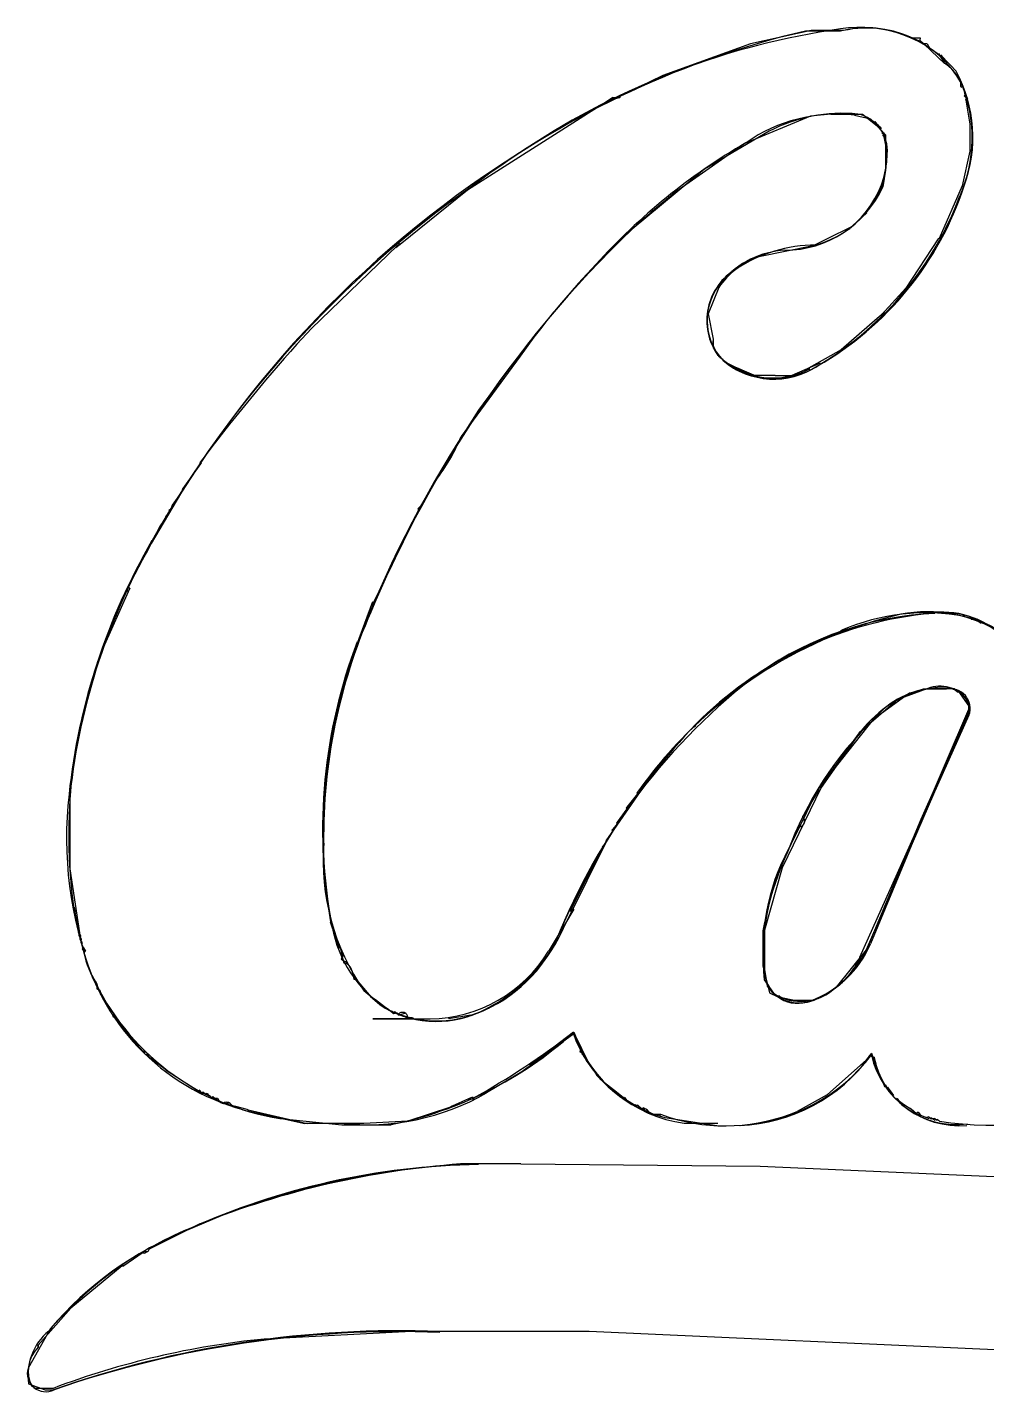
# Model space of a CAD drawing. Extents: x 25 to 1968, y 33 to 1579.
# Drawn here: x 25 to 1112, y 33 to 1579 of the extents above; entities that cross this region are included whole.
import ezdxf

# ---------------------------------------------------------------- set-up
doc = ezdxf.new("R2010")
doc.units = 0
doc.header["$MEASUREMENT"] = 0
doc.layers.add('Layer0', color=7, linetype='CONTINUOUS')

msp = doc.modelspace()

# ---------------------------------------------------------------- linework, layer by layer
at = {"layer": 'Layer0'}
for p, q in [((913.3, 1575.5), (844.5, 1560.5)), ((946.5, 1575), (906.7, 1575)), ((949.5, 1575.5), (913.3, 1575.5)), ((1027.3, 1567.3), (1036.6, 1567.3)), ((1036.6, 1567.3), (1036.5, 1564.7)), ((1036.5, 1564.7), (1036.5, 1562.6)), ((1036.5, 1564.7), (1036.6, 1563.5)), ((1036.5, 1564.7), (1041.1, 1560.5)), ((844.5, 1560.5), (745.2, 1524.8)), ((1044.5, 1560.5), (1041.1, 1560.5)), ((1041.1, 1560.5), (1049.3, 1552.7)), ((1044.5, 1560.5), (1049.3, 1552.7)), ((1049.3, 1552.7), (1064.2, 1538.4)), ((1057.5, 1549.5), (1064.2, 1538.4)), ((1060.3, 1548.2), (1066, 1541.8)), ((743.8, 1523.7), (696.7, 1501.3)), ((745.2, 1524.8), (743.8, 1523.7)), ((745.2, 1524.8), (743.8, 1523.7)), ((1082.4, 1518.7), (1082.4, 1512.5)), ((696.7, 1501.3), (696.6, 1499.6)), ((1082.4, 1512.5), (1084, 1511.5)), ((1087.9, 1502.9), (1086.7, 1501.7)), ((1086.7, 1501.7), (1090.2, 1498.2)), ((1087.9, 1502.9), (1090.2, 1498.2)), ((670.1, 1487.6), (661.1, 1481.9)), ((670.7, 1489.3), (670.1, 1487.6)), ((671.5, 1488.5), (670.1, 1487.6)), ((670.7, 1489.3), (671.5, 1488.5)), ((688.6, 1499.6), (671.5, 1488.5)), ((688.6, 1499.6), (689.5, 1497.5)), ((688.6, 1499.6), (696.6, 1499.6)), ((696.6, 1499.6), (689.5, 1497.5)), ((1090.2, 1498.2), (1088.3, 1497.7)), ((1088.3, 1497.7), (1088.5, 1496.5)), ((1090.2, 1498.2), (1088.5, 1496.5)), ((1088.5, 1496.5), (1093, 1469.5)), ((659.7, 1481), (524, 1394.5)), ((661.1, 1481.9), (659.7, 1481)), ((912.5, 1478.5), (838, 1447.5)), ((935.5, 1480.9), (912.5, 1478.5)), ((935.5, 1480.9), (971.6, 1480.9)), ((962.5, 1479.5), (980.5, 1475.5)), ((971.6, 1480.9), (984.2, 1470.6)), ((980.5, 1475.5), (997.5, 1457.4)), ((985.5, 1472.5), (984.2, 1470.6)), ((984.2, 1470.6), (990.7, 1465.2)), ((985.5, 1472.5), (990.7, 1465.2)), ((988.3, 1469.2), (991, 1466.3)), ((988.3, 1469.2), (990.7, 1465.2)), ((1093, 1469.5), (1093, 1438.8)), ((865.5, 1461.5), (792.5, 1418.5)), ((991, 1466.3), (990.5, 1464.5)), ((990.5, 1464.5), (991.5, 1463.5)), ((991, 1466.3), (990.7, 1465.2)), ((991, 1466.3), (992.6, 1464.6)), ((992.6, 1464.6), (991.5, 1463.5)), ((991.5, 1463.5), (994.5, 1460.5)), ((994.5, 1460.5), (993.5, 1459.5)), ((993.5, 1459.5), (995, 1458)), ((994.5, 1460.5), (995.5, 1459.5)), ((995, 1458), (994.5, 1456.5)), ((994.5, 1456.5), (996, 1455)), ((995.5, 1459.5), (995, 1458)), ((995, 1458), (996.5, 1456.5)), ((996.5, 1456.5), (996, 1455)), ((996, 1455), (997.5, 1453.5)), ((997.5, 1457.4), (997.5, 1417.5)), ((838, 1447.5), (771.2, 1400.7)), ((997.5, 1453.5), (996.6, 1452.6)), ((1093, 1438.8), (1084.5, 1399.5)), ((792.5, 1418.5), (710.5, 1350.5)), ((997.5, 1417.5), (994.5, 1398.5)), ((524, 1394.5), (447.7, 1333.1)), ((771.2, 1400.7), (759.8, 1392.6)), ((771.2, 1400.7), (759.8, 1392.6)), ((1084.5, 1399.5), (1058.2, 1339.8)), ((976.3, 1369.1), (959.3, 1353.1)), ((976.3, 1369.1), (974.9, 1368.8)), ((957.3, 1352.2), (932.9, 1340.1)), ((959.3, 1353.1), (956.5, 1350.5)), ((957.3, 1352.2), (956.5, 1350.5)), ((959.3, 1353.1), (957.3, 1352.2)), ((444.6, 1331.9), (347.2, 1238)), ((447.2, 1334.1), (442.9, 1329.2)), ((447.7, 1333.1), (442.9, 1329.2)), ((447.2, 1334.1), (447.7, 1333.1)), ((915.5, 1331.5), (853.9, 1319.1)), ((932.9, 1340.1), (915.5, 1331.5)), ((1057.2, 1339.5), (1020.5, 1283.5)), ((1058.2, 1339.8), (1057.2, 1339.5)), ((846.8, 1316.2), (846.8, 1316.2)), ((853.9, 1319.1), (852.1, 1318.5)), ((853.9, 1319.1), (852.1, 1318.5)), ((808.5, 1284.5), (796.5, 1254.5)), ((1020.5, 1283.5), (993.2, 1253.6)), ((796.5, 1254.5), (802.1, 1225.8)), ((994.7, 1254.9), (988.1, 1249.2)), ((994.7, 1254.9), (988.1, 1249.2)), ((996.5, 1256.5), (993.2, 1253.6)), ((994.7, 1254.9), (993.2, 1253.6)), ((347.2, 1238), (330.7, 1220.1)), ((988.1, 1249.2), (947.4, 1213.7)), ((599.2, 1228), (583.5, 1206.7)), ((599.2, 1228), (599.2, 1228)), ((802.1, 1225.8), (802.1, 1215.8)), ((330.7, 1220.1), (330.7, 1220.1)), ((583.5, 1206.7), (516.6, 1115.4)), ((802.1, 1215.8), (803.6, 1214.1)), ((808.5, 1207), (809.9, 1205.3)), ((809.5, 1206.7), (809.9, 1205.3)), ((947.4, 1213.7), (907.5, 1191.5)), ((575.5, 1198.5), (536.5, 1145.5)), ((809.9, 1205.3), (813.7, 1202.8)), ((813.9, 1202.1), (821.5, 1196.2)), ((818.5, 1198.5), (846.5, 1184.5)), ((821.5, 1196.2), (827.5, 1192.5)), ((827.5, 1192.5), (826.7, 1191.7)), ((828.5, 1193.5), (827.5, 1192.5)), ((828.5, 1193.5), (854.1, 1182.9)), ((923.5, 1198.5), (891.5, 1184.5)), ((911.7, 1192.2), (907.5, 1191.5)), ((872.5, 1184.5), (846.5, 1184.5)), ((872.5, 1184.5), (891.5, 1184.5)), ((536.5, 1145.5), (502.5, 1091.5)), ((516.6, 1115.4), (516.6, 1115.4)), ((221.5, 1084.5), (201.5, 1056.5)), ((221.4, 1086.6), (220.5, 1085.5)), ((220.5, 1085.5), (221.5, 1084.5)), ((221.4, 1086.6), (222.3, 1085.7)), ((222.3, 1085.7), (221.5, 1084.5)), ((201.5, 1054.5), (189.5, 1037.5)), ((201.5, 1056.5), (200.7, 1055.3)), ((200.7, 1055.3), (201.5, 1054.5)), ((201.5, 1056.5), (201.5, 1054.5)), ((487, 1064), (475.2, 1044.1)), ((487.9, 1065.4), (487, 1064)), ((189.5, 1037.5), (188.7, 1036.3)), ((188.7, 1036.3), (189.5, 1035.5)), ((189.5, 1037.5), (190.5, 1036.5)), ((190.5, 1036.5), (189.5, 1035.5)), ((470.8, 1036.7), (467.5, 1033.5)), ((470.8, 1036.7), (468.8, 1032.2)), ((475.2, 1044.1), (470.8, 1036.7)), ((182.5, 1023.5), (176.5, 1015.5)), ((182.5, 1025.5), (181.6, 1024.4)), ((181.6, 1024.4), (182.5, 1023.5)), ((186.5, 1030.5), (182.5, 1025.5)), ((182.5, 1025.5), (182.5, 1023.5)), ((186.5, 1032.5), (185.5, 1031.5)), ((185.5, 1031.5), (186.5, 1030.5)), ((189.5, 1035.5), (186.5, 1032.5)), ((186.5, 1032.5), (187.4, 1031.6)), ((187.4, 1031.6), (186.5, 1030.5)), ((468.8, 1032.2), (415.2, 922.8)), ((467.5, 1033.5), (468.8, 1032.2)), ((175.8, 1014.2), (138.6, 943.5)), ((176.5, 1015.5), (175.6, 1014.4)), ((176.5, 1015.5), (175.8, 1014.2)), ((138.6, 943.5), (137.5, 941.5)), ((141.4, 943.5), (138.6, 943.5)), ((141.4, 943.5), (139.6, 939.4)), ((139.6, 939.4), (111.2, 875.8)), ((137.5, 941.5), (139.6, 939.4)), ((416.4, 928.2), (398.2, 878.8)), ((416.4, 928.2), (415.2, 922.8)), ((1086, 913), (1085, 912)), ((1086, 913), (1087.3, 911.5)), ((1087.3, 911.5), (1095.5, 909.5)), ((1095.5, 909.5), (1094.5, 908.5)), ((1094.5, 908.5), (1099, 908.5)), ((1096.3, 910.3), (1095.5, 909.5)), ((1096.3, 910.3), (1099, 908.5)), ((1099, 908.5), (1103.5, 905.4)), ((1101.5, 908.5), (1099, 908.5)), ((1101.5, 908.5), (1103.5, 905.4)), ((1103.5, 907.5), (1103.5, 905.4)), ((1103.5, 907.5), (1105.6, 904.1)), ((1103.5, 905.4), (1105.9, 903.8)), ((1105.5, 906.5), (1105.6, 904.1)), ((1107.5, 905.5), (1105.6, 904.1)), ((1107.5, 905.5), (1110.8, 903.2)), ((398.9, 882.8), (398.2, 878.8)), ((946.9, 894.8), (883.9, 866.1)), ((948.2, 895.8), (946.9, 894.8)), ((948.2, 895.8), (946.9, 894.8)), ((111.3, 877.7), (111.2, 875.8)), ((883.7, 866.3), (882.6, 865.5)), ((883.9, 866.1), (882.6, 865.5)), ((1024.5, 824.5), (983, 794.5)), ((1048.5, 831), (1011.5, 817.5)), ((1048.5, 829.9), (1024.5, 824.5)), ((1066.5, 829), (1040, 829)), ((1048.5, 829.9), (1074.4, 829.9)), ((1074.4, 829.9), (1078.5, 826.5)), ((1074.4, 829.9), (1075.1, 829.9)), ((1075.1, 829.9), (1079.7, 825.4)), ((1078.5, 826.5), (1079.7, 825.4)), ((1079.5, 827.5), (1079.5, 825.5)), ((1079.5, 827.5), (1079.7, 825.4)), ((1079.5, 827.5), (1092.8, 808.8)), ((1011.5, 817.5), (967.5, 779.5)), ((1092.8, 808.8), (1035.3, 675)), ((1091.5, 815.5), (1091.5, 802.5)), ((1092, 812.9), (1092, 802.5)), ((983, 794.5), (921.5, 716.4)), ((1092, 802.5), (975.5, 533.5)), ((1091.5, 802.5), (1037.5, 681.5)), ((1092, 799.5), (1038.5, 680.5)), ((782.2, 788.2), (780.7, 786.9)), ((780.7, 786.9), (781.5, 786.5)), ((782.2, 788.2), (781.5, 786.5)), ((782.2, 788.2), (781.6, 786.7)), ((967.5, 779.5), (920.5, 714.5)), ((966.5, 777.5), (924.5, 717.5)), ((738.5, 740.5), (683.5, 661.5)), ((716.5, 712.4), (715.6, 711.4)), ((715.6, 711.4), (716.5, 710.5)), ((716.5, 712.4), (716.5, 710.5)), ((924.5, 717.5), (880.5, 626.5)), ((920.5, 714.5), (883.5, 639.5)), ((921.5, 714.5), (916.6, 708.4)), ((921.5, 714.5), (917.4, 707.6)), ((921.5, 716.4), (920.7, 715.3)), ((920.7, 715.3), (921.5, 714.5)), ((921.5, 716.4), (921.5, 714.5)), ((73.5, 709.8), (73.5, 625.5)), ((716.5, 710.5), (704.5, 695.5)), ((917.4, 707.6), (906.3, 689.2)), ((916.6, 708.4), (917.4, 707.6)), ((704.5, 693.5), (693.5, 678.5)), ((704.5, 695.5), (703.6, 694.4)), ((703.6, 694.4), (704.5, 693.5)), ((704.5, 695.5), (704.5, 693.5)), ((906.3, 689.2), (903.5, 684.5)), ((906.3, 687), (903.5, 684.5)), ((903.5, 684.5), (904.6, 683.4)), ((906.3, 689.2), (906.3, 687)), ((1037.5, 681.5), (977.5, 537.5)), ((1038.5, 680.5), (980.5, 540.5)), ((688.5, 668.5), (681.5, 658.5)), ((688.5, 670.5), (687.6, 669.4)), ((687.6, 669.4), (688.5, 668.5)), ((693.5, 676.5), (688.5, 670.5)), ((688.5, 670.5), (688.5, 668.5)), ((693.5, 678.5), (692.7, 677.3)), ((692.7, 677.3), (693.5, 676.5)), ((693.5, 678.5), (693.5, 676.5)), ((1035.3, 675), (968.2, 524.8)), ((683.5, 661.5), (634.5, 562.5)), ((677.5, 651.5), (676.6, 650.4)), ((676.6, 650.4), (677.5, 649.5)), ((681.5, 656.5), (677.5, 651.5)), ((677.5, 651.5), (677.5, 649.5)), ((681.5, 658.5), (680.7, 657.3)), ((680.7, 657.3), (681.5, 656.5)), ((681.5, 658.5), (681.5, 656.5)), ((671.8, 641.2), (641.5, 579.6)), ((672.5, 642.5), (671.7, 641.3)), ((672.5, 642.5), (671.8, 641.2)), ((677.5, 649.5), (672.5, 642.5)), ((73.5, 625.5), (85.5, 545.5)), ((880.5, 626.5), (860.5, 556)), ((77.6, 582.4), (78.5, 581.5)), ((642.2, 575.8), (628.9, 553.8)), ((641.5, 579.6), (640.5, 577.5)), ((640.5, 577.5), (642.2, 575.8)), ((644.4, 579.6), (641.5, 579.6)), ((644.4, 579.6), (642.2, 575.8)), ((368.5, 565.5), (378.5, 535.5)), ((83.5, 554.5), (82.7, 553.7)), ((82.7, 553.7), (84, 551.8)), ((84, 551.8), (83.6, 549.9)), ((83.6, 549.9), (85, 547.8)), ((84, 551.8), (85.4, 549.6)), ((85, 547.8), (84.6, 545.9)), ((84.6, 545.9), (86, 543.8)), ((85.4, 549.6), (85, 547.8)), ((85, 547.8), (86.4, 545.6)), ((86, 543.8), (85.7, 542.5)), ((85.7, 542.5), (86.6, 540.6)), ((86.4, 545.6), (86, 543.8)), ((86, 543.8), (87.5, 541.5)), ((87.5, 541.5), (86.6, 540.6)), ((626.7, 550.3), (616.6, 533.4)), ((628.9, 553.8), (626.7, 550.3)), ((628.9, 553.8), (626.8, 550.2)), ((858.5, 555.1), (858.5, 515.5)), ((860.5, 556), (860.5, 507.5)), ((86.6, 540.6), (89, 536)), ((89, 536), (87.5, 534.5)), ((87.5, 534.5), (91, 532)), ((88.8, 532.3), (91, 532)), ((88.8, 532.3), (89.5, 530.5)), ((89, 536), (91, 532)), ((91, 532), (89.5, 530.5)), ((379.5, 536.5), (377.5, 534.5)), ((378.5, 535.5), (377.5, 534.5)), ((379.5, 536.5), (378.5, 535.5)), ((379.5, 536.5), (381.2, 529.6)), ((381.2, 529.6), (382.9, 527.2)), ((381.2, 529.6), (382.1, 525.7)), ((382.9, 527.2), (382.1, 525.7)), ((616.6, 533.4), (615.7, 532)), ((616.6, 533.4), (615.7, 532)), ((975.5, 533.5), (941.5, 491.5)), ((382.1, 525.7), (380.9, 523.3)), ((380.9, 523.3), (383.1, 521.7)), ((382.1, 525.7), (383.1, 521.7)), ((383.1, 521.7), (383.7, 519.1)), ((383.7, 519.1), (388.7, 517.3)), ((858.5, 515.5), (865.9, 484.8)), ((963.5, 515.5), (954.6, 503)), ((964.5, 518.5), (963.5, 517.5)), ((965.3, 517.7), (963.5, 515.5)), ((963.5, 517.5), (963.5, 515.5)), ((963.5, 515.5), (963.5, 514)), ((968.5, 522.5), (964.5, 518.5)), ((964.5, 518.5), (965.3, 517.7)), ((968.2, 524.8), (967.6, 523.4)), ((967.6, 523.4), (968.5, 522.5)), ((968.2, 524.8), (969.5, 523.5)), ((969.5, 523.5), (968.5, 522.5)), ((101.9, 498.4), (103.8, 495.2)), ((103.8, 495.2), (105.6, 488.7)), ((103.8, 495.2), (103.8, 489.5)), ((394, 505.9), (393.5, 506)), ((393.5, 506), (394.3, 503.3)), ((394.3, 503.3), (395.5, 503)), ((394.3, 503.3), (395, 500.5)), ((395, 500.5), (397.6, 500)), ((395.5, 503), (397.6, 500)), ((397.6, 500), (406.2, 488.1)), ((397.6, 500), (414.3, 480.4)), ((860, 499.7), (870.5, 484.5)), ((103.8, 489.5), (105.6, 488.7)), ((105.6, 488.7), (107.5, 488)), ((105.6, 488.7), (106.1, 487.2)), ((106.1, 487.2), (108.2, 483.7)), ((107.5, 488), (108.2, 483.7)), ((402.8, 492.3), (414.3, 480.4)), ((402.8, 492.3), (414.3, 480.4)), ((406.5, 487.5), (430.5, 467.5)), ((412.7, 481.8), (414.3, 480.4)), ((412.7, 481.8), (414.3, 480.4)), ((865.9, 484.8), (874.8, 480.8)), ((877, 481.5), (874.8, 480.8)), ((874.8, 480.8), (877.5, 479.5)), ((877, 481.5), (878.8, 480.1)), ((878.8, 480.1), (877.5, 479.5)), ((878.8, 480.1), (879.5, 479.6)), ((879.5, 479.6), (894.5, 476.5)), ((429.7, 469.4), (430.5, 468.5)), ((438.5, 464.5), (437.4, 463.4)), ((438.5, 464.5), (439.9, 461.3)), ((894.5, 476.5), (915.6, 476.5)), ((121.2, 460.7), (124, 457.3)), ((121.2, 460.7), (122.5, 457.6)), ((122.5, 457.6), (124, 457.3)), ((124, 457.3), (135.7, 443)), ((124, 457.3), (135.7, 443)), ((462.5, 455.5), (416.8, 455.5)), ((416.8, 455.5), (481.7, 455.5)), ((416.8, 455.5), (481.7, 455.5)), ((441.2, 463.9), (439.9, 461.3)), ((442.5, 462), (439.9, 461.3)), ((441.2, 463.9), (442.5, 462)), ((443.7, 462.3), (442.5, 462)), ((443.7, 462.3), (445.5, 460.5)), ((445.5, 460.5), (446.5, 459.5)), ((453.6, 461.9), (446.5, 459.5)), ((456.4, 456.9), (453.7, 456.5)), ((461.5, 456.5), (453.7, 456.5)), ((461.5, 456.5), (453.7, 456.5)), ((461.5, 456.5), (462.5, 455.5)), ((527.5, 459.5), (502.5, 455.5)), ((135.7, 443), (142.2, 435.1)), ((142.2, 435.1), (147.7, 428.3)), ((142.2, 435.1), (147.7, 428.3)), ((644.5, 438.5), (585.5, 395.5)), ((644, 440.5), (594.5, 402.5)), ((644, 440.5), (662.5, 402.5)), ((644.4, 440.5), (647.3, 433.3)), ((647.3, 433.3), (646.5, 432.5)), ((647.3, 433.3), (647.9, 431.5)), ((145.5, 429.5), (151.7, 423.3)), ((147.7, 428.3), (151.7, 423.3)), ((151.9, 423.3), (158.5, 416.4)), ((156.5, 419.5), (158.5, 416.4)), ((646.5, 432.5), (647.9, 431.5)), ((647.9, 431.5), (647.5, 429.5)), ((647.5, 429.5), (652, 421.2)), ((647.9, 431.5), (652, 421.2)), ((652, 421.2), (651.1, 418)), ((651.1, 418), (653.3, 417.4)), ((652, 421.2), (653.3, 418.8)), ((653.3, 418.8), (653.3, 417.4)), ((159, 415.5), (160.5, 415.5)), ((159, 415.5), (164.6, 410.8)), ((160.5, 415.5), (164.6, 410.8)), ((164.6, 410.8), (171.8, 404.8)), ((165.5, 411.5), (171.8, 404.8)), ((165.6, 410.5), (171.8, 404.8)), ((166, 411), (168.4, 408.4)), ((166.4, 409.9), (168.4, 408.4)), ((168.4, 408.4), (171.8, 404.8)), ((168.4, 408.4), (186.7, 394.5)), ((653.3, 417.4), (654.5, 417)), ((653.3, 417.4), (653.3, 415.8)), ((653.3, 415.8), (656.4, 412.2)), ((656.4, 412.2), (660.1, 405.7)), ((660.1, 405.7), (674.8, 386.5)), ((975.9, 408.8), (931.5, 369.5)), ((981.5, 416.5), (970.5, 402.5)), ((979.5, 413.9), (975.9, 408.8)), ((981, 413.4), (975.9, 408.8)), ((979.5, 413.9), (981, 413.4)), ((979.5, 413.9), (983.5, 412.5)), ((980.5, 413.5), (984.5, 411.5)), ((981.5, 416.5), (986.5, 402.5)), ((983.5, 412.5), (982.5, 411.5)), ((982.5, 411.5), (984, 410)), ((983.5, 412.5), (984.7, 412.1)), ((984, 410), (983.5, 408.5)), ((983.5, 408.5), (985, 407)), ((984.7, 412.1), (984, 410)), ((984, 410), (985.5, 408.5)), ((985, 407), (984.5, 405.5)), ((984.5, 405.5), (985.7, 403.1)), ((985.5, 408.5), (985, 407)), ((985, 407), (986.5, 405.5)), ((986.5, 405.5), (985.7, 403.1)), ((985.7, 403.1), (986.5, 401.5)), ((985.7, 403.1), (986.5, 401.5)), ((182.5, 397.2), (186.7, 394.5)), ((186.7, 394.5), (219.1, 373.6)), ((585.5, 395.5), (545.5, 371.5)), ((986.5, 401.5), (993.5, 386.6)), ((220.5, 374.5), (219.1, 373.6)), ((219.1, 373.6), (222.1, 371.6)), ((220.5, 374.5), (222.1, 371.6)), ((224.5, 372.5), (222.1, 371.6)), ((222.1, 371.6), (224.1, 370.3)), ((225.8, 371.2), (224.1, 370.3)), ((224.5, 372.5), (225.8, 371.2)), ((225.8, 371.2), (227.2, 369.8)), ((679.1, 383.4), (679, 382)), ((679.1, 383.4), (692.6, 372.7)), ((692.5, 372.5), (703.4, 364.3)), ((692.6, 372.7), (703.4, 364.1)), ((993.5, 386.6), (995.3, 381.6)), ((995.3, 381.6), (998, 380.3)), ((995.3, 381.6), (996.5, 378.6)), ((996.5, 378.6), (998.2, 378.3)), ((998, 380.3), (998.2, 378.3)), ((998.2, 378.3), (999.8, 377.9)), ((999.8, 377.9), (1002.5, 374.4)), ((228.8, 370.7), (227.2, 369.8)), ((228.8, 370.7), (230.5, 369)), ((235.5, 367.5), (233.8, 365.8)), ((233.8, 365.8), (238.1, 365.3)), ((235.5, 367.5), (238.1, 365.3)), ((240.6, 365.3), (238.1, 365.3)), ((240.6, 365.3), (242.7, 362.3)), ((250.9, 361.1), (253.5, 358.5)), ((253.5, 358.5), (256.7, 357.6)), ((256.7, 357.6), (258.1, 356.4)), ((256.7, 357.6), (261.1, 356.4)), ((258.1, 356.4), (261.1, 356.4)), ((261.1, 356.4), (273.9, 352.9)), ((506.7, 356.3), (504.8, 355.5)), ((506.8, 356.2), (504.8, 355.5)), ((525.2, 364.6), (506.7, 356.3)), ((529.5, 366.5), (525.2, 364.6)), ((525.2, 364.6), (531.4, 364.6)), ((529.5, 366.5), (530.5, 365.5)), ((530.5, 365.5), (531.4, 364.6)), ((695.5, 370.5), (703.4, 364.3)), ((695.5, 370.5), (699.3, 367.5)), ((699.3, 367.5), (703.4, 364.1)), ((699.3, 367.5), (703.4, 364.1)), ((701.5, 366.5), (703.5, 363.9)), ((703.4, 364.1), (709.5, 359.5)), ((703.4, 364.1), (713.7, 357.7)), ((714.5, 358.5), (713.7, 357.7)), ((713.7, 357.7), (715.2, 356.8)), ((714.5, 358.5), (715.2, 356.8)), ((716.8, 357.7), (715.2, 356.8)), ((715.2, 356.8), (715.7, 355.3)), ((718.5, 356), (715.7, 355.3)), ((716.8, 357.7), (718.5, 356)), ((718.5, 356), (721.7, 353.3)), ((931.5, 369.5), (897.5, 350.5)), ((1010.8, 365.2), (1009.6, 364.4)), ((1009.6, 364.4), (1014.5, 359.5)), ((1010.8, 365.2), (1014.5, 359.5)), ((1013.4, 362.1), (1018, 358.9)), ((1014.5, 359.5), (1018, 358.9)), ((1018, 358.9), (1024.4, 354.5)), ((269.5, 352.5), (339.8, 337)), ((273.9, 352.9), (275.5, 352.5)), ((273.9, 352.9), (275.5, 352.5)), ((275.5, 352.5), (342.3, 337)), ((311.5, 342.5), (381.5, 335.5)), ((504.8, 355.5), (456.5, 339.5)), ((723.5, 354.5), (721.7, 353.3)), ((725.1, 353.3), (723.2, 352.4)), ((723.2, 352.4), (729.2, 350.1)), ((723.5, 354.5), (725.1, 353.3)), ((729.2, 350.1), (734.1, 347.4)), ((734.1, 347.4), (741.5, 345.5)), ((734.1, 347.4), (742.6, 347.4)), ((742.6, 347.4), (741.5, 345.5)), ((742.6, 347.4), (751.9, 343.9)), ((747.5, 343.5), (806.5, 334.5)), ((751.9, 343.9), (753.2, 343.6)), ((751.9, 343.9), (753.2, 343.6)), ((1024.6, 354.4), (1026.5, 353.5)), ((1024.6, 354.4), (1032.7, 348.3)), ((1026.5, 353.5), (1032.7, 348.3)), ((1034.5, 349.5), (1032.7, 348.3)), ((1032.7, 348.3), (1037.3, 346.2)), ((1034.5, 349.5), (1037.3, 346.2)), ((1037.3, 346.2), (1043.8, 343.6)), ((1046.5, 344.5), (1043.8, 343.6)), ((1043.8, 343.6), (1046.5, 342.5)), ((1046.5, 344.5), (1048, 343)), ((1048, 343), (1046.5, 342.5)), ((1049.2, 343.4), (1048, 343)), ((1048, 343), (1049.4, 341.6)), ((1049.2, 343.4), (1051.3, 342)), ((1051.3, 342), (1049.4, 341.6)), ((1053.5, 342.5), (1051.3, 342)), ((1051.3, 342), (1053.5, 340.5)), ((1053.5, 342.5), (1055, 341)), ((1055, 341), (1053.5, 340.5)), ((1056.5, 341.5), (1055, 341)), ((1055, 341), (1057.5, 340.5)), ((1056.5, 341.5), (1057.5, 340.5)), ((1057.5, 340.5), (1058.5, 339.5)), ((380.5, 337), (339.8, 337)), ((406.5, 337), (342.3, 337)), ((381.5, 335.5), (437.4, 335.5)), ((456.5, 339.5), (406.5, 337)), ((807.5, 337), (769.6, 337)), ((584.5, 291), (516, 291)), ((584.5, 291), (855.5, 288.5)), ((855.5, 288.5), (1492.5, 260.5)), ((219.3, 222.5), (163.3, 194.4)), ((220.8, 223.2), (219.3, 222.5)), ((221, 223), (219.3, 222.5)), ((156.3, 190.7), (134.5, 175.5)), ((157.5, 191.6), (156.3, 190.7)), ((156.3, 190.7), (157.5, 189.5)), ((161.8, 191.6), (157.5, 189.5)), ((157.5, 191.6), (161.8, 191.6)), ((163.3, 194.4), (161.8, 191.6)), ((132.6, 175.5), (74.5, 127.5)), ((133.6, 176.4), (132.6, 175.5)), ((132.6, 175.5), (134.5, 175.5)), ((133.6, 176.4), (134.5, 175.5)), ((74.5, 127.5), (37.5, 85.4)), ((51.5, 104.5), (26, 59.6)), ((467.5, 101.5), (293.5, 92.5)), ((467.5, 101.5), (661.6, 101.5)), ((661.6, 101.5), (1231.4, 75.5)), ((37.5, 85.4), (36.6, 84.4)), ((36.6, 84.4), (37.5, 83.5)), ((37.5, 85.4), (37.5, 83.5)), ((26.1, 49), (26.8, 49.8)), ((26.1, 49), (30.4, 38.7)), ((26.5, 41.9), (45.5, 35)), ((30.2, 40), (33.2, 37.1)), ((33.2, 37.1), (34.3, 36.3)), ((33.2, 37.1), (34.6, 36.6)), ((54.5, 36.6), (34.6, 36.6)), ((45.5, 35), (55, 35))]:
    msp.add_line(p, q, dxfattribs=at)
for centre, radius, start, end in [((1068.1, 723.5), 862.6, 98.1034, 123.5384), ((969, 1436.1), 143.1, 40.7089, 99.0442), ((976.1, 1455.6), 123, 29.1462, 103.9026), ((976.1, 1455.3), 123.1, 60.6263, 102.4971), ((1140.6, 579.2), 1022.9, 103.2159, 126.6843), ((1035.7, 1493.8), 53, 9.8847, 57.4618), ((939.1, 1454.6), 157.4, -20.4924, 28.413), ((933.5, 1453.8), 162.2, -24.1381, 22.3477), ((941.8, 1302), 178.7, 83.3594, 124.9321), ((948.9, 1300.6), 181.2, 84.4852, 117.4052), ((957, 1439.4), 42.6, -5.2381, 77.4175), ((904.6, 1431.7), 94.3, -41.8193, 14.3254), ((1232.3, 408), 1216.9, 121.7744, 150.7539), ((1194, 838), 706, 120.1469, 137.99), ((889.1, 1439), 110.5, -74.5501, -1.8135), ((1243.8, 389.6), 1237, 125.272, 150.5648), ((1343.3, 662.7), 934.5, 128.6419, 142.7785), ((882.8, 1449.1), 122.6, -89.6922, -24.369), ((739.6, 1512.3), 364.8, -60.2652, -18.0071), ((727.8, 1520.6), 377.9, -58.4545, -20.6178), ((1598.8, 424.2), 1283.4, 133.8006, 158.6466), ((919.2, 1166.8), 165.7, 90.2324, 123.166), ((886.8, 1229), 96, 111.1968, 144.6754), ((888.8, 1226.2), 100.5, 93.0428, 139.4399), ((1631.6, 408.3), 1319, 136.8406, 157.3368), ((863.2, 1246.8), 68.2, 120.5735, -144.763), ((861.7, 1247), 66.3, 137.9107, -136.6375), ((824.8, 1222.8), 22.9, 172.3725, -118.9949), ((1731.2, -38.8), 1883.1, 138.0491, 143.3001), ((871.9, 1274.3), 92.8, -133.988, -54.7352), ((871, 1270), 89.5, -129.9967, -56.4223), ((868.7, 1275.7), 93.9, -116.5832, -62.7472), ((307.1, 1202.5), 226.9, -37.1793, -22.5854), ((792.6, 633.6), 724.2, 149.838, 173.9392), ((797.1, 632.4), 727.7, 149.4328, 173.8956), ((997.1, 661.1), 636.2, 156.3267, -179.4088), ((1126.5, 429.3), 497.4, 102.9751, 141.2715), ((1089.5, 482.9), 433.9, 96.4824, 135.0376), ((1070.7, 537.2), 378.2, 92.6087, 124.8647), ((1043.2, 678.3), 237.4, 79.3028, 113.6044), ((1044.7, 760.4), 156.5, 57.4432, 100.989), ((1062.2, 818), 98.4, 49.1974, 102.7301), ((1064.2, 823), 92.7, 46.6108, 96.6084), ((1103.2, 874.7), 29.5, 34.7851, 85.4962), ((960.8, 669.2), 601.1, 159.1777, -170.0544), ((949.1, 669.6), 588.9, 157.8693, -169.2221), ((676.6, 663.6), 604.5, 159.2584, -172.2784), ((1171, 386), 559.6, 121.0286, 144.319), ((1281.8, 284.4), 706.9, 127.1899, 158.4076), ((1079.7, 694.1), 140.6, 106.381, 143.622), ((1060.3, 731.6), 99.1, 93.9193, 139.8732), ((1059.1, 793.1), 39.3, 34.6399, 105.7152), ((1061.6, 797.2), 34.2, 27.1959, 103.6082), ((1071.2, 807.3), 22.2, -20.392, 102.0727), ((1371.9, 236.1), 808.5, 136.8036, 157.9579), ((1266.9, 504.9), 405.2, 134.1813, 159.851), ((505.4, 660.4), 435.8, 173.4514, -159.0368), ((899.6, 679.5), 6.29, -87.465, 52.2551), ((1251.8, 482.5), 399.9, 151.3112, 169.5399), ((618.4, 634.9), 258.1, 175.6514, -145.1702), ((1126.7, 525.7), 267.9, 153.6836, -174.4209), ((1087.7, 536.9), 228.6, 153.3172, -168.8127), ((-4523.9, -284.8), 4683.3, 10.2893, 10.6594), ((512.6, 586.6), 144.7, -169.1949, -124.5825), ((460.7, 635.2), 188.4, -63.5928, -22.7119), ((337.9, 601.9), 258.6, -167.402, -105.3331), ((476.5, 615.5), 164.2, -71.9027, -25.6419), ((184, 548.5), 96.3, -169.2137, -146.4305), ((479.6, 614.7), 159.2, -89.2226, -31.2947), ((456.9, 637.1), 192.2, -63.8876, -30.5175), ((872.3, 586.5), 117.6, -69.9933, -23.0329), ((868.8, 585.5), 118.8, -64.2057, -23.8188), ((372.9, 502.9), 21.4, 1.053, 61.5244), ((877.1, 575), 105.8, -68.6493, -35.237), ((355.4, 621.3), 282.2, -155.5548, -98.9557), ((897.9, 510.6), 37.6, -175.2298, -67.1826), ((19.7, 418.8), 109.8, 22.4389, 36.2553), ((150.4, 104.7), 459.3, 50.9345, 55.1721), ((900, 518), 44.5, -145.0681, -62.5309), ((901.7, 531.9), 56.7, -123.3603, -45.3783), ((489.1, 580.3), 127.1, -117.4564, -65.6399), ((488.4, 572.7), 120.1, -118.833, -62.1721), ((450.3, 456.7), 6.11, 1.3375, 141.643), ((349.4, 766.2), 439.6, -78.4429, -48), ((46.4, 1225.2), 986.6, -60.6169, -52.6917), ((784.6, 488), 149.2, -161.0306, -104.3882), ((791.6, 492), 156.5, -160.0217, -98.0942), ((698.4, 431.8), 46.3, -161.3018, -145.6891), ((824.3, 528.1), 193.7, -87.5631, -36.2518), ((818.8, 538.7), 204.7, -85.8728, -37.3412), ((1082.4, 437.8), 103.6, -166.9751, -86.0826), ((1077.5, 430.5), 94.9, -168.4547, -82.1077), ((714.7, 429.3), 58.2, -141.0094, -127.7438), ((410.1, 607.2), 271.8, -96.2556, -60.1247), ((976.1, 349.3), 36.4, 31.6525, 52.5834), ((227, 362.1), 7.7, 28.5549, 88.8594), ((248.3, 375.5), 14.4, -135.1849, -106.2358), ((249, 367.9), 8.47, -152.4203, -69.2881), ((250.6, 353.9), 7.21, 30.8499, 109.8719), ((1114.9, 696.2), 361.2, -98.9866, -65.5328), ((723.4, 346.8), 6.72, 29.6154, 104.3385), ((815.8, 546.9), 212.7, -107.1214, -67.4032), ((556.5, -565.5), 856.2, 91.3359, 114.1978), ((550.1, -543.6), 834.2, 90.9997, 114.1692), ((589.5, -702.3), 996, 94.2269, 111.7143), ((370.8, -172), 422, 112.6269, 139.599), ((354.4, -153.4), 397.8, 111.9807, 139.5858), ((91.1, 51.2), 65.3, 129.6103, -171.8069), ((447.4, -1083.2), 1185.1, 87.8192, 109.3378), ((447.4, -1098.3), 1199.2, 87.8448, 109.0757), ((65.3, 56.1), 39, 135.3957, -153.525), ((384.8, -836.9), 933.9, 95.6101, 110.7123), ((46.2, 53.8), 21, 164.0403, -63.7354)]:
    msp.add_arc(centre, radius, start, end, dxfattribs=at)

doc.saveas('drawing.dxf')
